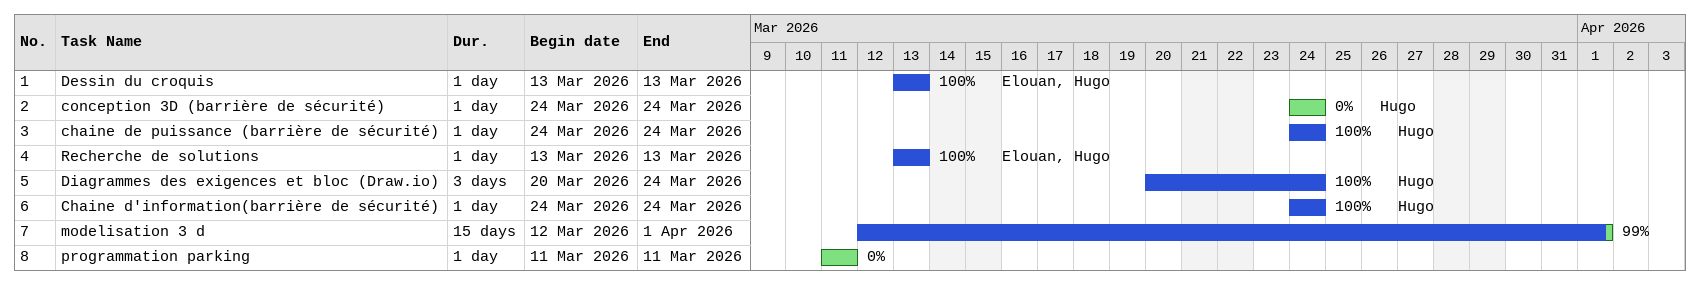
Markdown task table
| ID | Task | Duration | Start | Finish | Resources | % complete |
|---|---|---|---|---|---|---|
| 1 | Dessin du croquis | 1d | 2026-03-13 | 2026-03-13 | Elouan, Hugo | 100 |
| 2 | conception 3D (barrière de sécurité) | 1d | 2026-03-24 | 2026-03-24 | Hugo | 0 |
| 3 | chaine de puissance (barrière de sécurité) | 1d | 2026-03-24 | 2026-03-24 | Hugo | 100 |
| 4 | Recherche de solutions | 1d | 2026-03-13 | 2026-03-13 | Elouan, Hugo | 100 |
| 5 | Diagrammes des exigences et bloc (Draw.io) | 3d | 2026-03-20 | 2026-03-24 | Hugo | 100 |
| 6 | Chaine d'information(barrière de sécurité) | 1d | 2026-03-24 | 2026-03-24 | Hugo | 100 |
| 7 | modelisation 3 d | 15d | 2026-03-12 | 2026-04-01 |  | 99 |
| 8 | programmation parking | 1d | 2026-03-11 | 2026-03-11 |  | 0 |
